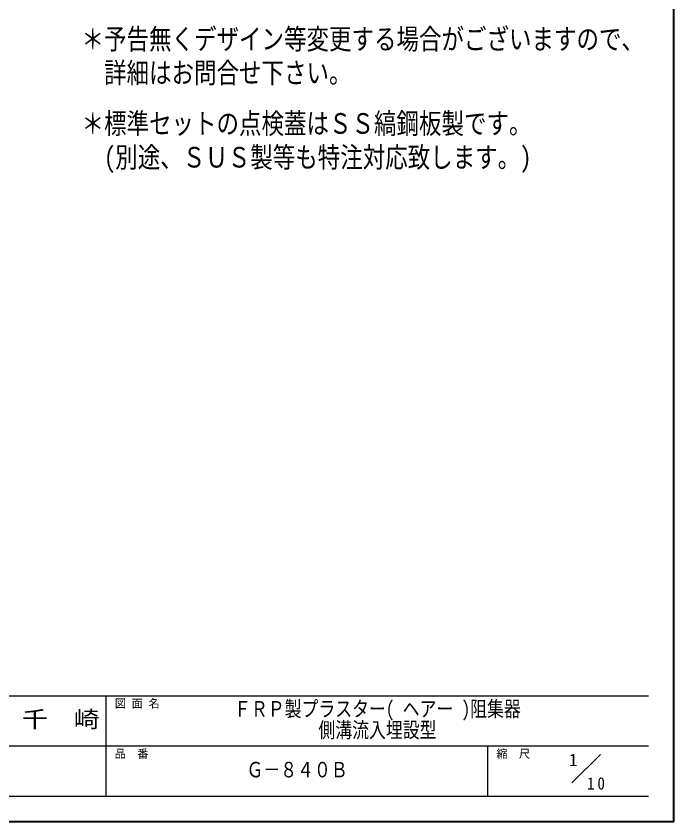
# Model space of a CAD drawing. Units: millimetres at full size, sheet at 1:10; details may follow other scales. Extents: x -2066 to 1984, y -1358 to 1452.
# Drawn here: x 815 to 1984, y -1358 to 73 of the extents above; entities that cross this region are included whole.
import ezdxf
from ezdxf.enums import TextEntityAlignment as Align

# ---------------------------------------------------------------- set-up
doc = ezdxf.new("R2010")
doc.units = ezdxf.units.MM
doc.header["$LTSCALE"] = 10
doc.layers.add('0-0_ﾚｲﾔ1', color=4, linetype='Continuous', lineweight=9)
doc.styles.add('ＭＳ ゴシック', font='')
doc.styles.get('ＭＳ ゴシック').set_extended_font_data('MS Gothic')

msp = doc.modelspace()

# ---------------------------------------------------------------- linework, layer by layer
at = {"layer": '0-0_ﾚｲﾔ1', "color": 1, "lineweight": 40}
for q in [(1984.43, 1451.51), (-2065.57, -1358.49)]:
    msp.add_line((1984.43, -1358.49), q, dxfattribs=at)
at = {"layer": '0-0_ﾚｲﾔ1', "color": 6, "lineweight": 25}
for p, q in [((1939.43, -1134.92), (-40.57, -1134.92)), ((975.14, -1313.49), (975.14, -1134.92)), ((1939.43, -1224.2), (707.29, -1224.2)), ((1653.72, -1313.49), (1653.72, -1224.2)), ((1939.43, -1313.49), (-40.57, -1313.49))]:
    msp.add_line(p, q, dxfattribs=at)
at = {"layer": '0-0_ﾚｲﾔ1', "color": 7, "lineweight": 18}
msp.add_line((1803.21, -1289), (1853.72, -1238.49), dxfattribs=at)

# ---------------------------------------------------------------- texts
at = {"layer": '0-0_ﾚｲﾔ1', "color": 7, "style": 'ＭＳ ゴシック'}
for s, height, width, p in [('＊予告無くデザイン等変更する場合がございますので、', 36.66, 0.8, (931.1, 3.18)), ('詳細はお問合せ下さい。', 36.66, 0.8, (971.1, -56.82)), ('＊標準セットの点検蓋はＳＳ縞鋼板製です。', 36.66, 0.8, (931.1, -146.82)), ('(別途、ＳＵＳ製等も特注対応致します。)', 36.66, 0.8, (971.1, -206.82)), ('ＦＲＰ製プラスター( ヘアー )阻集器', 27.49, 0.8, (1202.29, -1179.56)), ('千\u3000崎', 29.33, 1.15, (825.14, -1199.56)), ('側溝流入埋設型', 27.49, 0.8, (1352.29, -1217.06)), ('Ｇ－８４０Ｂ', 27.49, 0.8, (1224.43, -1287.6))]:
    msp.add_text(s, height=height, dxfattribs=dict(at, width=width)).set_placement(p, align=Align.BOTTOM_LEFT)
for s, height, p in [('図 面 名', 14.66, (990.14, -1159.92)), ('品\u3000番', 14.66, (990.14, -1249.2)), ('縮\u3000尺', 14.66, (1668.72, -1249.2)), ('1', 21.99, (1798.13, -1266.01))]:
    msp.add_text(s, height=height, dxfattribs=at).set_placement(p, align=Align.BOTTOM_LEFT)
at = {"layer": '0-0_ﾚｲﾔ1', "color": 7, "insert": (1830.1, -1301.39), "char_height": 21.99, "attachment_point": 7, "style": 'ＭＳ ゴシック'}
msp.add_mtext('\\T1.36;\\W0.9;10', dxfattribs=at)

doc.saveas('drawing.dxf')
